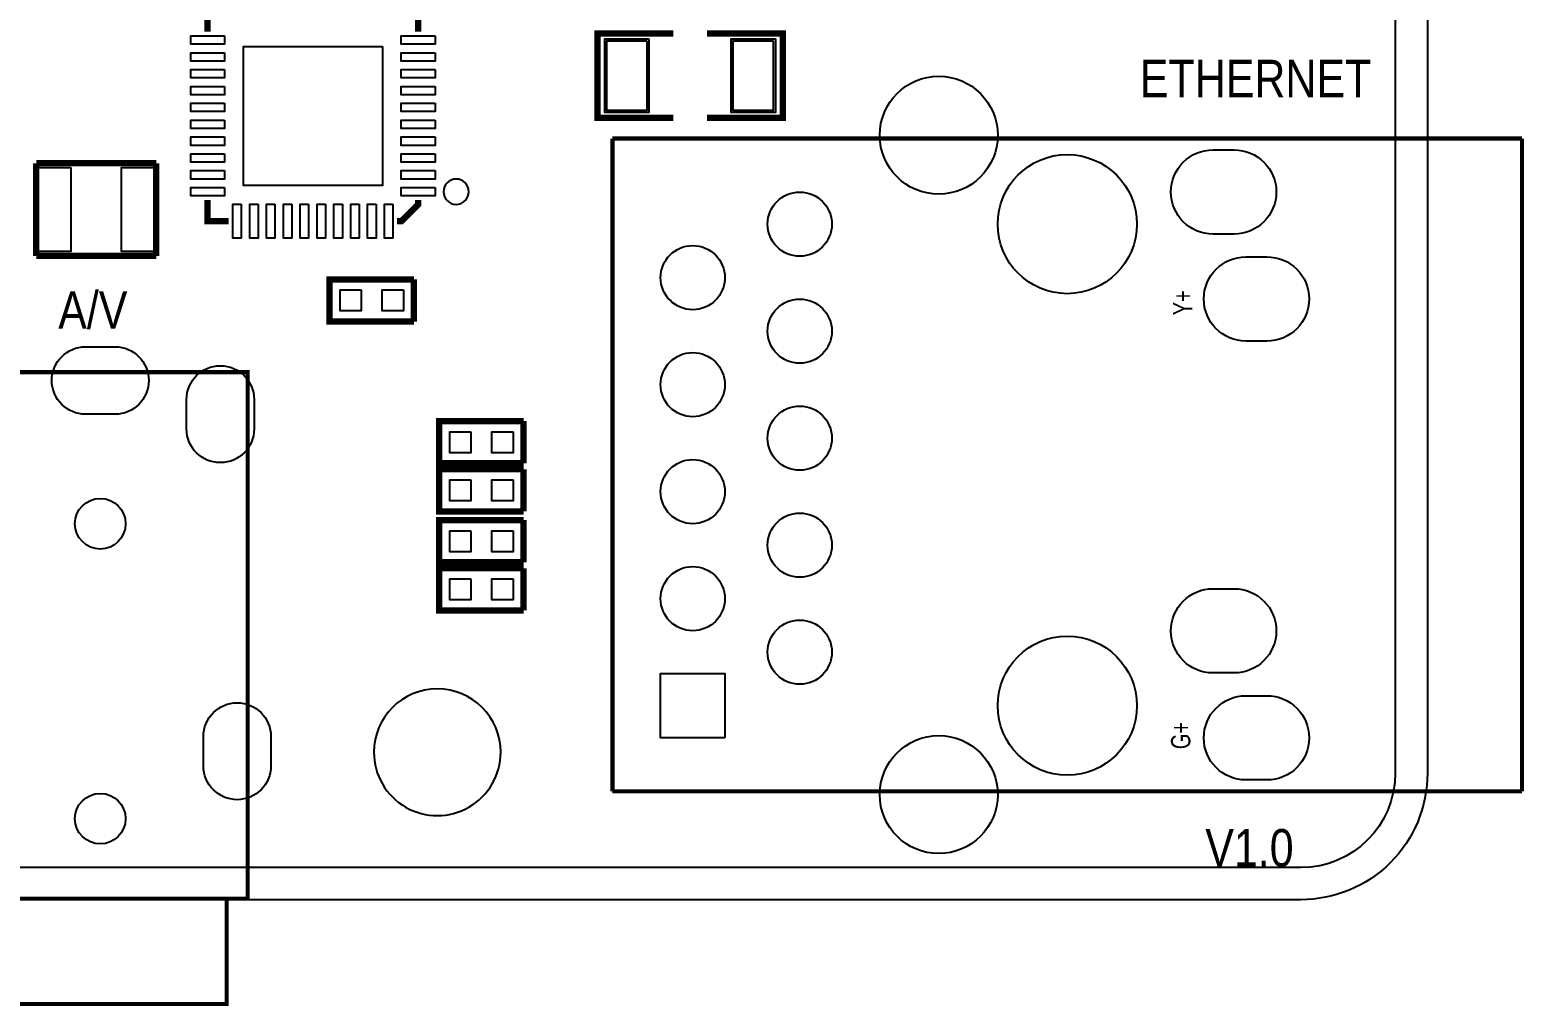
# Model space of a CAD drawing. Extents: x 0 to 87.3, y -2.5 to 56.
# Drawn here: x 51.83 to 87.3, y -2.53 to 20.65 of the extents above; entities that cross this region are included whole.
import ezdxf

# ---------------------------------------------------------------- set-up
doc = ezdxf.new("R2010")
doc.units = 0
for name, color, linetype in [('BG_CUTOUT', 254, 'CONTINUOUS'), ('BG_DESIGN_OUTLINE', 251, 'CONTINUOUS'), ('BG_SILKSCREEN_TOP', 254, 'CONTINUOUS'), ('PG_SILKSCREEN_TOP', 51, 'CONTINUOUS'), ('PG_SILKSCREEN_TOP_OUTLINE', 51, 'CONTINUOUS'), ('PIN_PASTEMASK_TOP', 85, 'CONTINUOUS'), ('PIN_TOP', 80, 'CONTINUOUS'), ('RKI_ALL', 43, 'CONTINUOUS')]:
    doc.layers.add(name, color=color, linetype=linetype)

msp = doc.modelspace()

# ---------------------------------------------------------------- linework, layer by layer
at = {"layer": 'BG_CUTOUT'}
msp.add_lwpolyline([(63.0047, 3.50012, 1), (59.995308, 3.499916, 1)], format="xyb", close=True, dxfattribs=at)
at = {"layer": 'BG_DESIGN_OUTLINE'}
msp.add_lwpolyline([(0, 2.99974), (0, 52.99964, -0.414203), (2.99974, 55.99938), (82.04962, 55.99938, -0.414224), (85.0011, 53.05044), (85.0011, 2.99974, -0.414339), (81.99882, 0), (2.99974, 0, -0.414163)], format="xyb", close=True, dxfattribs=at)
at = {"layer": 'PG_SILKSCREEN_TOP'}
for points, const_width in [([(56.046878, 20.605496), (56.046878, 21.105622), (56.547004, 21.105622)], 0.150114), ([(60.546996, 21.105622), (61.047122, 21.105622), (61.047122, 20.605496)], 0.150114), ([(67.10045, 18.558002), (65.300606, 18.558002), (65.300606, 20.557998), (67.10045, 20.557998)], 0.150114), ([(67.90055, 18.558002), (69.700394, 18.558002), (69.700394, 20.557998), (67.90055, 20.557998)], 0.150114), ([(87.248746, 18.067782), (65.658746, 18.067782)], 0.09906), ([(65.658746, 18.067782), (65.658746, 2.573782)], 0.09906), ([(87.248746, 2.573782), (87.248746, 18.067782)], 0.09906), ([(51.97856, 17.48282), (51.97856, 15.28318)], 0.1524), ([(54.82844, 17.48282), (51.97856, 17.48282)], 0.1524), ([(54.82844, 15.28318), (54.82844, 17.48282)], 0.1524), ([(56.547004, 16.105378), (56.046878, 16.105378), (56.046878, 16.605504)], 0.150114), ([(61.047122, 16.605504), (61.047122, 16.505428), (60.647072, 16.105378), (60.546996, 16.105378)], 0.150114), ([(51.97856, 15.28318), (54.82844, 15.28318)], 0.1524), ([(56.500014, 0.023876), (56.500014, -2.476246), (50.500026, -2.476246), (50.500026, 0.023876), (57.00014, 0.023876), (57.00014, 12.523978), (49.9999, 12.523978), (49.9999, 0.023876), (50.500026, 0.023876)], 0.100076), ([(65.658746, 2.573782), (87.248746, 2.573782)], 0.09906)]:
    msp.add_lwpolyline(points, dxfattribs=dict(at, const_width=const_width))
msp.add_lwpolyline([(62.247018, 16.805402, 1), (61.646982, 16.805598, 1)], format="xyb", close=True, dxfattribs=at)
at = {"layer": 'PG_SILKSCREEN_TOP_OUTLINE', "const_width": 0.150114}
for points in [[(60.94476, 14.72438), (58.94324, 14.72438), (58.94324, 13.72362), (60.94476, 13.72362)], [(60.94476, 13.72362), (60.94476, 14.72438)], [(63.54826, 11.35888), (61.54674, 11.35888), (61.54674, 10.35812), (63.54826, 10.35812)], [(63.54826, 10.35812), (63.54826, 11.35888)], [(63.54826, 10.21588), (61.54674, 10.21588), (61.54674, 9.21512), (63.54826, 9.21512)], [(63.54826, 9.21512), (63.54826, 10.21588)], [(63.54826, 9.00938), (61.54674, 9.00938), (61.54674, 8.00862), (63.54826, 8.00862)], [(63.54826, 8.00862), (63.54826, 9.00938)], [(63.54826, 7.86638), (61.54674, 7.86638), (61.54674, 6.86562), (63.54826, 6.86562)], [(63.54826, 6.86562), (63.54826, 7.86638)]]:
    msp.add_lwpolyline(points, dxfattribs=at)
at = {"layer": 'PIN_PASTEMASK_TOP'}
for points in [[(56.44769, 20.50669), (56.44769, 20.30603), (55.64759, 20.30603), (55.64759, 20.50669)], [(60.19673, 20.25523), (60.19673, 16.95577), (56.89727, 16.95577), (56.89727, 20.25523)], [(61.44641, 20.50669), (61.44641, 20.30603), (60.64631, 20.30603), (60.64631, 20.50669)], [(66.474594, 20.3835), (66.474594, 18.7325), (65.524634, 18.7325), (65.524634, 20.3835)], [(69.476366, 20.3835), (69.476366, 18.7325), (68.526406, 18.7325), (68.526406, 20.3835)], [(56.44769, 20.10537), (56.44769, 19.90471), (55.64759, 19.90471), (55.64759, 20.10537)], [(61.44641, 20.10537), (61.44641, 19.90471), (60.64631, 19.90471), (60.64631, 20.10537)], [(56.44769, 19.70659), (56.44769, 19.50593), (55.64759, 19.50593), (55.64759, 19.70659)], [(61.44641, 19.70659), (61.44641, 19.50593), (60.64631, 19.50593), (60.64631, 19.70659)], [(56.44769, 19.30527), (56.44769, 19.10461), (55.64759, 19.10461), (55.64759, 19.30527)], [(61.44641, 19.30527), (61.44641, 19.10461), (60.64631, 19.10461), (60.64631, 19.30527)], [(56.44769, 18.90649), (56.44769, 18.70583), (55.64759, 18.70583), (55.64759, 18.90649)], [(61.44641, 18.90649), (61.44641, 18.70583), (60.64631, 18.70583), (60.64631, 18.90649)], [(56.44769, 18.50517), (56.44769, 18.30451), (55.64759, 18.30451), (55.64759, 18.50517)], [(61.44641, 18.50517), (61.44641, 18.30451), (60.64631, 18.30451), (60.64631, 18.50517)], [(56.44769, 18.10639), (56.44769, 17.90573), (55.64759, 17.90573), (55.64759, 18.10639)], [(61.44641, 18.10639), (61.44641, 17.90573), (60.64631, 17.90573), (60.64631, 18.10639)], [(52.80279, 17.38249), (52.80279, 15.38351), (52.00269, 15.38351), (52.00269, 17.38249)], [(54.80431, 17.38249), (54.80431, 15.38351), (54.00421, 15.38351), (54.00421, 17.38249)], [(56.44769, 17.70507), (56.44769, 17.50441), (55.64759, 17.50441), (55.64759, 17.70507)], [(61.44641, 17.70507), (61.44641, 17.50441), (60.64631, 17.50441), (60.64631, 17.70507)], [(56.44769, 17.30629), (56.44769, 17.10563), (55.64759, 17.10563), (55.64759, 17.30629)], [(61.44641, 17.30629), (61.44641, 17.10563), (60.64631, 17.10563), (60.64631, 17.30629)], [(56.44769, 16.90497), (56.44769, 16.70431), (55.64759, 16.70431), (55.64759, 16.90497)], [(61.44641, 16.90497), (61.44641, 16.70431), (60.64631, 16.70431), (60.64631, 16.90497)], [(56.84647, 16.50619), (56.84647, 15.70609), (56.64581, 15.70609), (56.64581, 16.50619)], [(57.24779, 16.50619), (57.24779, 15.70609), (57.04713, 15.70609), (57.04713, 16.50619)], [(57.64657, 16.50619), (57.64657, 15.70609), (57.44591, 15.70609), (57.44591, 16.50619)], [(58.04789, 16.50619), (58.04789, 15.70609), (57.84723, 15.70609), (57.84723, 16.50619)], [(58.44667, 16.50619), (58.44667, 15.70609), (58.24601, 15.70609), (58.24601, 16.50619)], [(58.84799, 16.50619), (58.84799, 15.70609), (58.64733, 15.70609), (58.64733, 16.50619)], [(59.24677, 16.50619), (59.24677, 15.70609), (59.04611, 15.70609), (59.04611, 16.50619)], [(59.64809, 16.50619), (59.64809, 15.70609), (59.44743, 15.70609), (59.44743, 16.50619)], [(60.04687, 16.50619), (60.04687, 15.70609), (59.84621, 15.70609), (59.84621, 16.50619)], [(60.44819, 16.50619), (60.44819, 15.70609), (60.24753, 15.70609), (60.24753, 16.50619)], [(59.69381, 14.47419), (59.69381, 13.97381), (59.19343, 13.97381), (59.19343, 14.47419)], [(60.69457, 14.47419), (60.69457, 13.97381), (60.19419, 13.97381), (60.19419, 14.47419)], [(62.29731, 11.10869), (62.29731, 10.60831), (61.79693, 10.60831), (61.79693, 11.10869)], [(63.29807, 11.10869), (63.29807, 10.60831), (62.79769, 10.60831), (62.79769, 11.10869)], [(62.29731, 9.96569), (62.29731, 9.46531), (61.79693, 9.46531), (61.79693, 9.96569)], [(63.29807, 9.96569), (63.29807, 9.46531), (62.79769, 9.46531), (62.79769, 9.96569)], [(62.29731, 8.75919), (62.29731, 8.25881), (61.79693, 8.25881), (61.79693, 8.75919)], [(63.29807, 8.75919), (63.29807, 8.25881), (62.79769, 8.25881), (62.79769, 8.75919)], [(62.29731, 7.61619), (62.29731, 7.11581), (61.79693, 7.11581), (61.79693, 7.61619)], [(63.29807, 7.61619), (63.29807, 7.11581), (62.79769, 7.11581), (62.79769, 7.61619)], [(68.325746, 3.843782), (66.801746, 3.843782), (66.801746, 5.367782), (68.325746, 5.367782)]]:
    msp.add_lwpolyline(points, close=True, dxfattribs=at)
for points in [[(79.914496, 17.799812), (80.414876, 17.799812, -1), (80.414876, 15.800832), (79.914496, 15.800832, -1)], [(80.694276, 15.259812), (81.194656, 15.259812, -1), (81.194656, 13.260832), (80.694276, 13.260832, -1)], [(53.150008, 13.123799), (53.850032, 13.123799, -1), (53.850032, 11.523853), (53.150008, 11.523853, -1)], [(57.149873, 11.873992), (57.149873, 11.173968, -1), (55.549927, 11.173968), (55.549927, 11.873992, -1)], [(79.914496, 7.380732), (80.414876, 7.380732, -1), (80.414876, 5.381752), (79.914496, 5.381752, -1)], [(57.549923, 3.874008), (57.549923, 3.173984, -1), (55.949977, 3.173984), (55.949977, 3.874008, -1)], [(80.694276, 4.840732), (81.194656, 4.840732, -1), (81.194656, 2.841752), (80.694276, 2.841752, -1)]]:
    msp.add_lwpolyline(points, format="xyb", close=True, dxfattribs=at)
for centre, radius in [((73.403206, 18.146522), 1.39954), ((76.453746, 16.035782), 1.651), ((70.103746, 16.035782), 0.762), ((67.563746, 14.765782), 0.762), ((70.103746, 13.495782), 0.762), ((67.563746, 12.225782), 0.762), ((70.103746, 10.955782), 0.762), ((67.563746, 9.685782), 0.762), ((70.103746, 8.415782), 0.762), ((67.563746, 7.145782), 0.762), ((70.103746, 5.875782), 0.762), ((76.453746, 4.605782), 1.651), ((73.403206, 2.495042), 1.39954)]:
    msp.add_circle(centre, radius, dxfattribs=at)
at = {"layer": 'PIN_TOP'}
for points in [[(56.44769, 20.50669), (56.44769, 20.30603), (55.64759, 20.30603), (55.64759, 20.50669)], [(60.19673, 20.25523), (60.19673, 16.95577), (56.89727, 16.95577), (56.89727, 20.25523)], [(61.44641, 20.50669), (61.44641, 20.30603), (60.64631, 20.30603), (60.64631, 20.50669)], [(66.524124, 20.43303), (66.524124, 18.68297), (65.475104, 18.68297), (65.475104, 20.43303)], [(69.525896, 20.43303), (69.525896, 18.68297), (68.476876, 18.68297), (68.476876, 20.43303)], [(56.44769, 20.10537), (56.44769, 19.90471), (55.64759, 19.90471), (55.64759, 20.10537)], [(61.44641, 20.10537), (61.44641, 19.90471), (60.64631, 19.90471), (60.64631, 20.10537)], [(56.44769, 19.70659), (56.44769, 19.50593), (55.64759, 19.50593), (55.64759, 19.70659)], [(61.44641, 19.70659), (61.44641, 19.50593), (60.64631, 19.50593), (60.64631, 19.70659)], [(56.44769, 19.30527), (56.44769, 19.10461), (55.64759, 19.10461), (55.64759, 19.30527)], [(61.44641, 19.30527), (61.44641, 19.10461), (60.64631, 19.10461), (60.64631, 19.30527)], [(56.44769, 18.90649), (56.44769, 18.70583), (55.64759, 18.70583), (55.64759, 18.90649)], [(61.44641, 18.90649), (61.44641, 18.70583), (60.64631, 18.70583), (60.64631, 18.90649)], [(56.44769, 18.50517), (56.44769, 18.30451), (55.64759, 18.30451), (55.64759, 18.50517)], [(61.44641, 18.50517), (61.44641, 18.30451), (60.64631, 18.30451), (60.64631, 18.50517)], [(56.44769, 18.10639), (56.44769, 17.90573), (55.64759, 17.90573), (55.64759, 18.10639)], [(61.44641, 18.10639), (61.44641, 17.90573), (60.64631, 17.90573), (60.64631, 18.10639)], [(52.80279, 17.38249), (52.80279, 15.38351), (52.00269, 15.38351), (52.00269, 17.38249)], [(54.80431, 17.38249), (54.80431, 15.38351), (54.00421, 15.38351), (54.00421, 17.38249)], [(56.44769, 17.70507), (56.44769, 17.50441), (55.64759, 17.50441), (55.64759, 17.70507)], [(61.44641, 17.70507), (61.44641, 17.50441), (60.64631, 17.50441), (60.64631, 17.70507)], [(56.44769, 17.30629), (56.44769, 17.10563), (55.64759, 17.10563), (55.64759, 17.30629)], [(61.44641, 17.30629), (61.44641, 17.10563), (60.64631, 17.10563), (60.64631, 17.30629)], [(56.44769, 16.90497), (56.44769, 16.70431), (55.64759, 16.70431), (55.64759, 16.90497)], [(61.44641, 16.90497), (61.44641, 16.70431), (60.64631, 16.70431), (60.64631, 16.90497)], [(56.84647, 16.50619), (56.84647, 15.70609), (56.64581, 15.70609), (56.64581, 16.50619)], [(57.24779, 16.50619), (57.24779, 15.70609), (57.04713, 15.70609), (57.04713, 16.50619)], [(57.64657, 16.50619), (57.64657, 15.70609), (57.44591, 15.70609), (57.44591, 16.50619)], [(58.04789, 16.50619), (58.04789, 15.70609), (57.84723, 15.70609), (57.84723, 16.50619)], [(58.44667, 16.50619), (58.44667, 15.70609), (58.24601, 15.70609), (58.24601, 16.50619)], [(58.84799, 16.50619), (58.84799, 15.70609), (58.64733, 15.70609), (58.64733, 16.50619)], [(59.24677, 16.50619), (59.24677, 15.70609), (59.04611, 15.70609), (59.04611, 16.50619)], [(59.64809, 16.50619), (59.64809, 15.70609), (59.44743, 15.70609), (59.44743, 16.50619)], [(60.04687, 16.50619), (60.04687, 15.70609), (59.84621, 15.70609), (59.84621, 16.50619)], [(60.44819, 16.50619), (60.44819, 15.70609), (60.24753, 15.70609), (60.24753, 16.50619)], [(59.69381, 14.47419), (59.69381, 13.97381), (59.19343, 13.97381), (59.19343, 14.47419)], [(60.69457, 14.47419), (60.69457, 13.97381), (60.19419, 13.97381), (60.19419, 14.47419)], [(62.29731, 11.10869), (62.29731, 10.60831), (61.79693, 10.60831), (61.79693, 11.10869)], [(63.29807, 11.10869), (63.29807, 10.60831), (62.79769, 10.60831), (62.79769, 11.10869)], [(62.29731, 9.96569), (62.29731, 9.46531), (61.79693, 9.46531), (61.79693, 9.96569)], [(63.29807, 9.96569), (63.29807, 9.46531), (62.79769, 9.46531), (62.79769, 9.96569)], [(62.29731, 8.75919), (62.29731, 8.25881), (61.79693, 8.25881), (61.79693, 8.75919)], [(63.29807, 8.75919), (63.29807, 8.25881), (62.79769, 8.25881), (62.79769, 8.75919)], [(62.29731, 7.61619), (62.29731, 7.11581), (61.79693, 7.11581), (61.79693, 7.61619)], [(63.29807, 7.61619), (63.29807, 7.11581), (62.79769, 7.11581), (62.79769, 7.61619)], [(68.325746, 3.843782), (66.801746, 3.843782), (66.801746, 5.367782), (68.325746, 5.367782)]]:
    msp.add_lwpolyline(points, close=True, dxfattribs=at)
for points in [[(79.914496, 17.799812), (80.414876, 17.799812, -1), (80.414876, 15.800832), (79.914496, 15.800832, -1)], [(80.694276, 15.259812), (81.194656, 15.259812, -1), (81.194656, 13.260832), (80.694276, 13.260832, -1)], [(53.150008, 13.123799), (53.850032, 13.123799, -1), (53.850032, 11.523853), (53.150008, 11.523853, -1)], [(57.149873, 11.873992), (57.149873, 11.173968, -1), (55.549927, 11.173968), (55.549927, 11.873992, -1)], [(79.914496, 7.380732), (80.414876, 7.380732, -1), (80.414876, 5.381752), (79.914496, 5.381752, -1)], [(57.549923, 3.874008), (57.549923, 3.173984, -1), (55.949977, 3.173984), (55.949977, 3.874008, -1)], [(80.694276, 4.840732), (81.194656, 4.840732, -1), (81.194656, 2.841752), (80.694276, 2.841752, -1)]]:
    msp.add_lwpolyline(points, format="xyb", close=True, dxfattribs=at)
for centre, radius in [((73.403206, 18.146522), 1.39954), ((76.453746, 16.035782), 1.651), ((70.103746, 16.035782), 0.762), ((67.563746, 14.765782), 0.762), ((70.103746, 13.495782), 0.762), ((67.563746, 12.225782), 0.762), ((70.103746, 10.955782), 0.762), ((67.563746, 9.685782), 0.762), ((53.50002, 8.923782), 0.599948), ((70.103746, 8.415782), 0.762), ((67.563746, 7.145782), 0.762), ((70.103746, 5.875782), 0.762), ((76.453746, 4.605782), 1.651), ((73.403206, 2.495042), 1.39954), ((53.50002, 1.923796), 0.599948)]:
    msp.add_circle(centre, radius, dxfattribs=at)
at = {"layer": 'RKI_ALL'}
msp.add_lwpolyline([(2.99974, 55.23738), (82.05216, 55.23738, -0.413921), (84.2391, 53.050186), (84.2391, 2.99974, -0.414116), (82.000852, 0.762), (81.999074, 0.762), (2.99974, 0.762, -0.414146), (0.762, 2.99974), (0.762, 52.99964, -0.4142)], format="xyb", close=True, dxfattribs=at)

# ---------------------------------------------------------------- texts
at = {"layer": 'BG_SILKSCREEN_TOP', "width": 0.857143}
for s, p in [('ETHERNET', (78.177898, 19.047968)), ('A/V', (52.5018, 13.5509)), ('V1.0', (79.7306, 0.7874))]:
    msp.add_text(s, height=0.889, dxfattribs=at).set_placement(p)
at = {"layer": 'PG_SILKSCREEN_TOP', "width": 0.777778}
for s, p in [('Y+', (79.423006, 13.871702)), ('G+', (79.374746, 3.572002))]:
    msp.add_text(s, height=0.4572, rotation=90, dxfattribs=at).set_placement(p)

doc.saveas('drawing.dxf')
